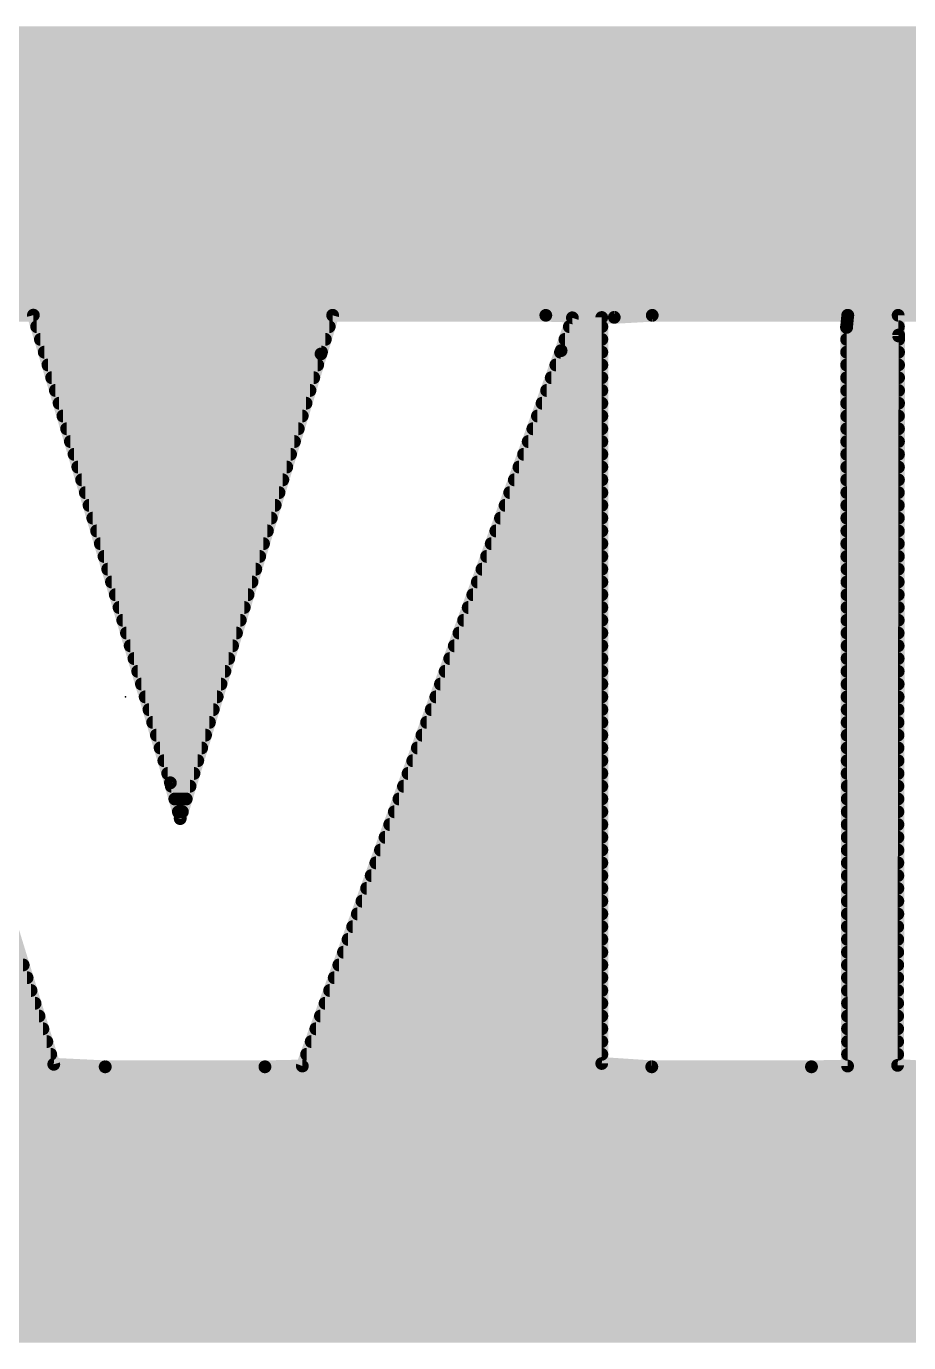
# Model space of a CAD drawing. Extents: x -15.2 to 71.4, y -14.5 to 36.9.
# Drawn here: x 51.971 to 52.849, y 12.058 to 13.367 of the extents above; entities that cross this region are included whole.
import ezdxf

# ---------------------------------------------------------------- set-up
doc = ezdxf.new("R2010")
doc.units = 0
doc.layers.add('21', color=41, linetype='CONTINUOUS')
doc.layers.add('23', color=53, linetype='CONTINUOUS')

msp = doc.modelspace()

# ---------------------------------------------------------------- linework, layer by layer
at = {"layer": '21', "const_width": 0.0127}
for points in [[(50.7112, 13.3604), (53.4193, 13.3604)], [(53.4161, 13.3607), (50.7145, 13.3607)], [(50.5963, 13.3477), (53.5421, 13.3477)], [(50.5422, 13.335), (53.5848, 13.335)], [(50.5024, 13.3223), (53.6275, 13.3223)], [(50.4626, 13.3096), (53.6621, 13.3096)], [(50.4368, 13.2969), (53.6921, 13.2969)], [(50.4134, 13.2842), (53.715, 13.2842)], [(50.39, 13.2715), (53.7378, 13.2715)], [(50.3485, 13.2461), (53.7833, 13.2461)], [(50.3666, 13.2588), (53.7606, 13.2588)], [(50.3313, 13.2334), (53.7987, 13.2334)], [(50.3148, 13.2207), (53.8141, 13.2207)], [(50.2994, 13.208), (53.8295, 13.208)], [(50.284, 13.1953), (53.8449, 13.1953)], [(50.2702, 13.1826), (53.8603, 13.1826)], [(50.2568, 13.1699), (53.8729, 13.1699)], [(50.2435, 13.1572), (53.8844, 13.1572)], [(50.2327, 13.1445), (53.8959, 13.1445)], [(50.2223, 13.1318), (53.9067, 13.1318)], [(50.2118, 13.1191), (53.9172, 13.1191)], [(50.2014, 13.1064), (53.9277, 13.1064)], [(50.1909, 13.0937), (53.9375, 13.0937)], [(50.7524, 13.081), (53.4746, 13.081)], [(51.9335, 13.0796), (51.9784, 13.0797)], [(51.9784, 13.0797), (52.1147, 12.6145)], [(52.2645, 13.0412), (52.2761, 13.0796)], [(52.2761, 13.0796), (52.4882, 13.0796)], [(52.4882, 13.0796), (52.5563, 13.0775)], [(52.5146, 13.0771), (52.5034, 13.0444)], [(52.5439, 13.0774), (52.5146, 13.0771)], [(52.5439, 12.3353), (52.5439, 13.0774)], [(52.5563, 13.0775), (52.5941, 13.0796)], [(52.5941, 13.0796), (52.7886, 13.0796)], [(52.7886, 13.0796), (52.7874, 13.0676)], [(52.8392, 13.059), (52.8387, 13.0796)], [(52.8387, 13.0796), (53.0836, 13.0796)], [(51.9817, 13.0683), (52.2727, 13.0683)], [(52.5116, 13.0683), (52.5439, 13.0683)], [(52.8392, 13.06), (52.7874, 13.0685)], [(52.7874, 13.0685), (52.7884, 12.3327)], [(52.7874, 13.0683), (52.7875, 13.0683)], [(52.7874, 13.0676), (52.8392, 13.059)], [(52.7887, 13.0683), (52.839, 13.0683)], [(51.9854, 13.0556), (52.2688, 13.0556)], [(52.5072, 13.0556), (52.5439, 13.0556)], [(52.7875, 13.0556), (52.8392, 13.0556)], [(52.8382, 12.3334), (52.8392, 13.06)], [(51.9892, 13.0429), (52.265, 13.0429)], [(52.1245, 12.5789), (52.2645, 13.0412)], [(52.5034, 13.0444), (52.246, 12.3328)], [(52.5028, 13.0429), (52.5439, 13.0429)], [(52.7875, 13.0429), (52.8391, 13.0429)], [(51.9929, 13.0302), (52.2612, 13.0302)], [(52.4982, 13.0302), (52.5439, 13.0302)], [(52.7875, 13.0302), (52.8391, 13.0302)], [(51.9966, 13.0175), (52.2573, 13.0175)], [(52.4936, 13.0175), (52.5439, 13.0175)], [(52.7875, 13.0175), (52.8391, 13.0175)], [(52.0003, 13.0048), (52.2535, 13.0048)], [(52.489, 13.0048), (52.5439, 13.0048)], [(52.7875, 13.0048), (52.8391, 13.0048)], [(52.004, 12.9921), (52.2496, 12.9921)], [(52.4845, 12.9921), (52.5439, 12.9921)], [(52.7875, 12.9921), (52.8391, 12.9921)], [(52.0078, 12.9794), (52.2458, 12.9794)], [(52.4799, 12.9794), (52.5439, 12.9794)], [(52.7876, 12.9794), (52.839, 12.9794)], [(52.0115, 12.9667), (52.2419, 12.9667)], [(52.4753, 12.9667), (52.5439, 12.9667)], [(52.7876, 12.9667), (52.839, 12.9667)], [(52.0152, 12.954), (52.2381, 12.954)], [(52.4707, 12.954), (52.5439, 12.954)], [(52.7876, 12.954), (52.839, 12.954)], [(52.0189, 12.9413), (52.2342, 12.9413)], [(52.4661, 12.9413), (52.5439, 12.9413)], [(52.7876, 12.9413), (52.839, 12.9413)], [(52.0226, 12.9286), (52.2304, 12.9286)], [(52.4615, 12.9286), (52.5439, 12.9286)], [(52.7876, 12.9286), (52.839, 12.9286)], [(52.0264, 12.9159), (52.2265, 12.9159)], [(52.4569, 12.9159), (52.5439, 12.9159)], [(52.7876, 12.9159), (52.839, 12.9159)], [(52.0301, 12.9032), (52.2227, 12.9032)], [(52.4523, 12.9032), (52.5439, 12.9032)], [(52.7877, 12.9032), (52.8389, 12.9032)], [(52.0338, 12.8905), (52.2189, 12.8905)], [(52.4477, 12.8905), (52.5439, 12.8905)], [(52.7877, 12.8905), (52.8389, 12.8905)], [(52.0375, 12.8778), (52.215, 12.8778)], [(52.4431, 12.8778), (52.5439, 12.8778)], [(52.7877, 12.8778), (52.8389, 12.8778)], [(52.0413, 12.8651), (52.2112, 12.8651)], [(52.4385, 12.8651), (52.5439, 12.8651)], [(52.7877, 12.8651), (52.8389, 12.8651)], [(52.045, 12.8524), (52.2073, 12.8524)], [(52.4339, 12.8524), (52.5439, 12.8524)], [(52.7877, 12.8524), (52.8389, 12.8524)], [(52.0487, 12.8397), (52.2035, 12.8397)], [(52.0524, 12.827), (52.1996, 12.827)], [(52.4247, 12.827), (52.5439, 12.827)], [(52.4293, 12.8397), (52.5439, 12.8397)], [(52.7877, 12.8397), (52.8389, 12.8397)], [(52.7878, 12.827), (52.8388, 12.827)], [(52.0561, 12.8143), (52.1958, 12.8143)], [(52.4201, 12.8143), (52.5439, 12.8143)], [(52.7878, 12.8143), (52.8388, 12.8143)], [(52.0599, 12.8016), (52.1919, 12.8016)], [(52.4156, 12.8016), (52.5439, 12.8016)], [(52.7878, 12.8016), (52.8388, 12.8016)], [(51.9987, 12.3345), (51.8582, 12.7901)], [(52.0636, 12.7889), (52.1881, 12.7889)], [(52.411, 12.7889), (52.5439, 12.7889)], [(52.7878, 12.7889), (52.8388, 12.7889)], [(52.0673, 12.7762), (52.1842, 12.7762)], [(52.4064, 12.7762), (52.5439, 12.7762)], [(52.7878, 12.7762), (52.8388, 12.7762)], [(52.071, 12.7635), (52.1804, 12.7635)], [(52.4018, 12.7635), (52.5439, 12.7635)], [(52.7879, 12.7635), (52.8387, 12.7635)], [(52.0747, 12.7508), (52.1765, 12.7508)], [(52.3972, 12.7508), (52.5439, 12.7508)], [(52.7879, 12.7508), (52.8387, 12.7508)], [(52.0785, 12.7381), (52.1727, 12.7381)], [(52.3926, 12.7381), (52.5439, 12.7381)], [(52.7879, 12.7381), (52.8387, 12.7381)], [(52.0822, 12.7254), (52.1689, 12.7254)], [(52.388, 12.7254), (52.5439, 12.7254)], [(52.7879, 12.7254), (52.8387, 12.7254)], [(52.0859, 12.7127), (52.165, 12.7127)], [(52.3834, 12.7127), (52.5439, 12.7127)], [(52.7879, 12.7127), (52.8387, 12.7127)], [(52.0896, 12.7), (52.1612, 12.7)], [(52.3788, 12.7), (52.5439, 12.7)], [(52.7879, 12.7), (52.8387, 12.7)], [(52.0934, 12.6873), (52.1573, 12.6873)], [(52.3742, 12.6873), (52.5439, 12.6873)], [(52.788, 12.6873), (52.8386, 12.6873)], [(52.0971, 12.6746), (52.1535, 12.6746)], [(52.3696, 12.6746), (52.5439, 12.6746)], [(52.788, 12.6746), (52.8386, 12.6746)], [(52.1008, 12.6619), (52.1496, 12.6619)], [(52.365, 12.6619), (52.5439, 12.6619)], [(52.788, 12.6619), (52.8386, 12.6619)], [(52.1045, 12.6492), (52.1458, 12.6492)], [(52.3604, 12.6492), (52.5439, 12.6492)], [(52.788, 12.6492), (52.8386, 12.6492)], [(52.1082, 12.6365), (52.1419, 12.6365)], [(52.3558, 12.6365), (52.5439, 12.6365)], [(52.788, 12.6365), (52.8386, 12.6365)], [(52.112, 12.6238), (52.1381, 12.6238)], [(52.3512, 12.6238), (52.5439, 12.6238)], [(52.788, 12.6238), (52.8386, 12.6238)], [(52.1147, 12.6145), (52.1245, 12.5789)], [(52.1156, 12.6111), (52.1342, 12.6111)], [(52.3466, 12.6111), (52.5439, 12.6111)], [(52.7881, 12.6111), (52.8385, 12.6111)], [(52.1191, 12.5984), (52.1304, 12.5984)], [(52.3421, 12.5984), (52.5439, 12.5984)], [(52.7881, 12.5984), (52.8385, 12.5984)], [(52.1226, 12.5857), (52.1266, 12.5857)], [(52.3375, 12.5857), (52.5439, 12.5857)], [(52.7881, 12.5857), (52.8385, 12.5857)], [(52.3329, 12.573), (52.5439, 12.573)], [(52.7881, 12.573), (52.8385, 12.573)], [(52.3283, 12.5603), (52.5439, 12.5603)], [(52.7881, 12.5603), (52.8385, 12.5603)], [(52.3237, 12.5476), (52.5439, 12.5476)], [(52.7881, 12.5476), (52.8385, 12.5476)], [(52.3191, 12.5349), (52.5439, 12.5349)], [(52.7882, 12.5349), (52.8384, 12.5349)], [(52.3145, 12.5222), (52.5439, 12.5222)], [(52.7882, 12.5222), (52.8384, 12.5222)], [(52.3099, 12.5095), (52.5439, 12.5095)], [(52.7882, 12.5095), (52.8384, 12.5095)], [(52.3053, 12.4968), (52.5439, 12.4968)], [(52.7882, 12.4968), (52.8384, 12.4968)], [(52.3007, 12.4841), (52.5439, 12.4841)], [(52.7882, 12.4841), (52.8384, 12.4841)], [(52.2961, 12.4714), (52.5439, 12.4714)], [(52.7882, 12.4714), (52.8383, 12.4714)], [(52.2915, 12.4587), (52.5439, 12.4587)], [(52.7883, 12.4587), (52.8383, 12.4587)], [(52.2869, 12.446), (52.5439, 12.446)], [(52.7883, 12.446), (52.8383, 12.446)], [(51.7448, 12.4333), (51.9682, 12.4333)], [(52.2823, 12.4333), (52.5439, 12.4333)], [(52.7883, 12.4333), (52.8383, 12.4333)], [(51.7369, 12.4079), (51.976, 12.4079)], [(51.7409, 12.4206), (51.9721, 12.4206)], [(52.2731, 12.4079), (52.5439, 12.4079)], [(52.2777, 12.4206), (52.5439, 12.4206)], [(52.7883, 12.4206), (52.8383, 12.4206)], [(52.7883, 12.4079), (52.8383, 12.4079)], [(51.733, 12.3952), (51.98, 12.3952)], [(52.2686, 12.3952), (52.5439, 12.3952)], [(52.7884, 12.3952), (52.8382, 12.3952)], [(51.729, 12.3825), (51.9839, 12.3825)], [(52.264, 12.3825), (52.5439, 12.3825)], [(52.7884, 12.3825), (52.8382, 12.3825)], [(51.725, 12.3698), (51.9878, 12.3698)], [(52.2594, 12.3698), (52.5439, 12.3698)], [(52.7884, 12.3698), (52.8382, 12.3698)], [(51.7211, 12.3571), (51.9917, 12.3571)], [(52.2548, 12.3571), (52.5439, 12.3571)], [(52.7884, 12.3571), (52.8382, 12.3571)], [(51.7171, 12.3444), (51.9956, 12.3444)], [(52.2502, 12.3444), (52.5439, 12.3444)], [(52.7884, 12.3444), (52.8382, 12.3444)], [(51.1588, 12.3317), (53.4646, 12.3317)], [(52.0498, 12.332), (51.9987, 12.3345)], [(52.2087, 12.332), (52.0498, 12.332)], [(52.246, 12.3328), (52.2087, 12.332)], [(52.5936, 12.332), (52.5439, 12.3353)], [(52.7525, 12.332), (52.5936, 12.332)], [(52.7884, 12.3327), (52.7525, 12.332)], [(52.8592, 12.332), (52.8382, 12.3334)], [(51.1588, 12.319), (53.5607, 12.319)], [(51.1589, 12.3063), (53.9173, 12.3063)], [(51.1589, 12.2936), (53.907, 12.2936)], [(51.1589, 12.2809), (53.8967, 12.2809)], [(51.1589, 12.2682), (53.8857, 12.2682)], [(51.159, 12.2555), (53.8727, 12.2555)], [(51.159, 12.2428), (53.8597, 12.2428)], [(51.159, 12.2301), (53.8455, 12.2301)], [(51.159, 12.2174), (53.8295, 12.2174)], [(51.1591, 12.2047), (53.8134, 12.2047)], [(51.1591, 12.192), (53.7974, 12.192)], [(51.1591, 12.1793), (53.7813, 12.1793)], [(51.1592, 12.1666), (53.7637, 12.1666)], [(51.1592, 12.1539), (53.7403, 12.1539)], [(51.1592, 12.1412), (53.7169, 12.1412)], [(51.1592, 12.1285), (53.6935, 12.1285)], [(51.1593, 12.1158), (53.6665, 12.1158)], [(51.1593, 12.1031), (53.6276, 12.1031)], [(51.1593, 12.0904), (53.5888, 12.0904)], [(51.1596, 12.0777), (53.537, 12.0777)], [(51.1602, 12.065), (53.4265, 12.065)], [(51.1603, 12.0639), (53.4181, 12.0641)]]:
    msp.add_lwpolyline(points, dxfattribs=at)
at = {"layer": '21', "const_width": 0.0064}
for points in [[(51.9814, 13.0806, 1), (51.9753, 13.0789)], [(51.9784, 13.0766, 1), (51.9783, 13.0829)], [(52.2791, 13.0787, 1), (52.273, 13.0805)], [(52.2761, 13.0827, 1), (52.2761, 13.0764)], [(52.4883, 13.0827, 1), (52.4881, 13.0764)], [(52.4882, 13.0764, 1), (52.4882, 13.0827)], [(52.5146, 13.0803, 1), (52.5147, 13.0739)], [(52.5176, 13.0761, 1), (52.5116, 13.0781)], [(52.547, 13.0774, 1), (52.5407, 13.0774)], [(52.5439, 13.0742, 1), (52.5438, 13.0805)], [(52.5562, 13.0807, 1), (52.5565, 13.0744)], [(52.5562, 13.0744, 1), (52.5564, 13.0807)], [(52.5941, 13.0827, 1), (52.5941, 13.0764)], [(52.5943, 13.0764, 1), (52.5939, 13.0827)], [(52.7918, 13.0793, 1), (52.7854, 13.0799)], [(52.7886, 13.0764, 1), (52.7886, 13.0827)], [(52.8419, 13.0796, 1), (52.8355, 13.0795)], [(52.8387, 13.0827, 1), (52.8387, 13.0764)], [(51.9817, 13.0715, 1), (51.9817, 13.0651)], [(52.2727, 13.0651, 1), (52.2727, 13.0715)], [(52.5116, 13.0715, 1), (52.5116, 13.0651)], [(52.5439, 13.0651, 1), (52.5439, 13.0715)], [(52.7874, 13.0715, 1), (52.7874, 13.0651)], [(52.7879, 13.0707, 1), (52.7869, 13.0644)], [(52.7842, 13.0679, 1), (52.7906, 13.0672)], [(52.788, 13.0716, 1), (52.7869, 13.0654)], [(52.7906, 13.0685, 1), (52.7843, 13.0685)], [(52.7887, 13.0715, 1), (52.7887, 13.0651)], [(52.7875, 13.0651, 1), (52.7875, 13.0715)], [(52.839, 13.0651, 1), (52.839, 13.0715)], [(51.9854, 13.0588, 1), (51.9854, 13.0524)], [(52.2688, 13.0524, 1), (52.2688, 13.0588)], [(52.5072, 13.0588, 1), (52.5072, 13.0524)], [(52.5439, 13.0524, 1), (52.5439, 13.0588)], [(52.7875, 13.0588, 1), (52.7875, 13.0524)], [(52.8423, 13.06, 1), (52.836, 13.06)], [(52.836, 13.0589, 1), (52.8424, 13.0591)], [(52.8386, 13.0569, 1), (52.8397, 13.0632)], [(52.8387, 13.0559, 1), (52.8397, 13.0621)], [(52.8392, 13.0524, 1), (52.8392, 13.0588)], [(51.9892, 13.0461, 1), (51.9892, 13.0397)], [(52.2615, 13.0421, 1), (52.2675, 13.0403)], [(52.2675, 13.0403, 1), (52.2615, 13.0421)], [(52.265, 13.0397, 1), (52.265, 13.0461)], [(52.5028, 13.0461, 1), (52.5028, 13.0397)], [(52.5004, 13.0455, 1), (52.5064, 13.0434)], [(52.5064, 13.0434, 1), (52.5004, 13.0455)], [(52.5439, 13.0397, 1), (52.5439, 13.0461)], [(52.7875, 13.0461, 1), (52.7875, 13.0397)], [(52.8391, 13.0397, 1), (52.8391, 13.0461)], [(51.9929, 13.0334, 1), (51.9929, 13.027)], [(52.2612, 13.027, 1), (52.2612, 13.0334)], [(52.4982, 13.0334, 1), (52.4982, 13.027)], [(52.5439, 13.027, 1), (52.5439, 13.0334)], [(52.7875, 13.0334, 1), (52.7875, 13.027)], [(52.8391, 13.027, 1), (52.8391, 13.0334)], [(51.9966, 13.0207, 1), (51.9966, 13.0143)], [(52.2573, 13.0143, 1), (52.2573, 13.0207)], [(52.4936, 13.0207, 1), (52.4936, 13.0143)], [(52.5439, 13.0143, 1), (52.5439, 13.0207)], [(52.7875, 13.0207, 1), (52.7875, 13.0143)], [(52.8391, 13.0143, 1), (52.8391, 13.0207)], [(52.0003, 13.008, 1), (52.0003, 13.0016)], [(52.2535, 13.0016, 1), (52.2535, 13.008)], [(52.489, 13.008, 1), (52.489, 13.0016)], [(52.5439, 13.0016, 1), (52.5439, 13.008)], [(52.7875, 13.008, 1), (52.7875, 13.0016)], [(52.8391, 13.0016, 1), (52.8391, 13.008)], [(52.004, 12.9953, 1), (52.004, 12.9889)], [(52.2496, 12.9889, 1), (52.2496, 12.9953)], [(52.4845, 12.9953, 1), (52.4845, 12.9889)], [(52.5439, 12.9889, 1), (52.5439, 12.9953)], [(52.7875, 12.9953, 1), (52.7875, 12.9889)], [(52.8391, 12.9889, 1), (52.8391, 12.9953)], [(52.0078, 12.9826, 1), (52.0078, 12.9762)], [(52.2458, 12.9762, 1), (52.2458, 12.9826)], [(52.4799, 12.9826, 1), (52.4799, 12.9762)], [(52.5439, 12.9762, 1), (52.5439, 12.9826)], [(52.7876, 12.9826, 1), (52.7876, 12.9762)], [(52.839, 12.9762, 1), (52.839, 12.9826)], [(52.0115, 12.9699, 1), (52.0115, 12.9635)], [(52.2419, 12.9635, 1), (52.2419, 12.9699)], [(52.4753, 12.9699, 1), (52.4753, 12.9635)], [(52.5439, 12.9635, 1), (52.5439, 12.9699)], [(52.7876, 12.9699, 1), (52.7876, 12.9635)], [(52.839, 12.9635, 1), (52.839, 12.9699)], [(52.0152, 12.9572, 1), (52.0152, 12.9508)], [(52.2381, 12.9508, 1), (52.2381, 12.9572)], [(52.4707, 12.9572, 1), (52.4707, 12.9508)], [(52.5439, 12.9508, 1), (52.5439, 12.9572)], [(52.7876, 12.9572, 1), (52.7876, 12.9508)], [(52.839, 12.9508, 1), (52.839, 12.9572)], [(52.0189, 12.9445, 1), (52.0189, 12.9381)], [(52.2342, 12.9381, 1), (52.2342, 12.9445)], [(52.4661, 12.9445, 1), (52.4661, 12.9381)], [(52.5439, 12.9381, 1), (52.5439, 12.9445)], [(52.7876, 12.9445, 1), (52.7876, 12.9381)], [(52.839, 12.9381, 1), (52.839, 12.9445)], [(52.0226, 12.9318, 1), (52.0226, 12.9254)], [(52.2304, 12.9254, 1), (52.2304, 12.9318)], [(52.4615, 12.9318, 1), (52.4615, 12.9254)], [(52.5439, 12.9254, 1), (52.5439, 12.9318)], [(52.7876, 12.9318, 1), (52.7876, 12.9254)], [(52.839, 12.9254, 1), (52.839, 12.9318)], [(52.0264, 12.9191, 1), (52.0264, 12.9127)], [(52.2265, 12.9127, 1), (52.2265, 12.9191)], [(52.4569, 12.9191, 1), (52.4569, 12.9127)], [(52.5439, 12.9127, 1), (52.5439, 12.9191)], [(52.7876, 12.9191, 1), (52.7876, 12.9127)], [(52.839, 12.9127, 1), (52.839, 12.9191)], [(52.0301, 12.9064, 1), (52.0301, 12.9)], [(52.2227, 12.9, 1), (52.2227, 12.9064)], [(52.4523, 12.9064, 1), (52.4523, 12.9)], [(52.5439, 12.9, 1), (52.5439, 12.9064)], [(52.7877, 12.9064, 1), (52.7877, 12.9)], [(52.8389, 12.9, 1), (52.8389, 12.9064)], [(52.0338, 12.8937, 1), (52.0338, 12.8873)], [(52.2189, 12.8873, 1), (52.2189, 12.8937)], [(52.4477, 12.8937, 1), (52.4477, 12.8873)], [(52.5439, 12.8873, 1), (52.5439, 12.8937)], [(52.7877, 12.8937, 1), (52.7877, 12.8873)], [(52.8389, 12.8873, 1), (52.8389, 12.8937)], [(52.0375, 12.881, 1), (52.0375, 12.8746)], [(52.215, 12.8746, 1), (52.215, 12.881)], [(52.4431, 12.881, 1), (52.4431, 12.8746)], [(52.5439, 12.8746, 1), (52.5439, 12.881)], [(52.7877, 12.881, 1), (52.7877, 12.8746)], [(52.8389, 12.8746, 1), (52.8389, 12.881)], [(52.0413, 12.8683, 1), (52.0413, 12.8619)], [(52.2112, 12.8619, 1), (52.2112, 12.8683)], [(52.4385, 12.8683, 1), (52.4385, 12.8619)], [(52.5439, 12.8619, 1), (52.5439, 12.8683)], [(52.7877, 12.8683, 1), (52.7877, 12.8619)], [(52.8389, 12.8619, 1), (52.8389, 12.8683)], [(52.045, 12.8556, 1), (52.045, 12.8492)], [(52.2073, 12.8492, 1), (52.2073, 12.8556)], [(52.4339, 12.8556, 1), (52.4339, 12.8492)], [(52.5439, 12.8492, 1), (52.5439, 12.8556)], [(52.7877, 12.8556, 1), (52.7877, 12.8492)], [(52.8389, 12.8492, 1), (52.8389, 12.8556)], [(52.0487, 12.8429, 1), (52.0487, 12.8365)], [(52.0524, 12.8302, 1), (52.0524, 12.8238)], [(52.1996, 12.8238, 1), (52.1996, 12.8302)], [(52.2035, 12.8365, 1), (52.2035, 12.8429)], [(52.4247, 12.8302, 1), (52.4247, 12.8238)], [(52.4293, 12.8429, 1), (52.4293, 12.8365)], [(52.5439, 12.8365, 1), (52.5439, 12.8429)], [(52.5439, 12.8238, 1), (52.5439, 12.8302)], [(52.7877, 12.8429, 1), (52.7877, 12.8365)], [(52.7878, 12.8302, 1), (52.7878, 12.8238)], [(52.8388, 12.8238, 1), (52.8388, 12.8302)], [(52.8389, 12.8365, 1), (52.8389, 12.8429)], [(52.0561, 12.8175, 1), (52.0561, 12.8111)], [(52.1958, 12.8111, 1), (52.1958, 12.8175)], [(52.4201, 12.8175, 1), (52.4201, 12.8111)], [(52.5439, 12.8111, 1), (52.5439, 12.8175)], [(52.7878, 12.8175, 1), (52.7878, 12.8111)], [(52.8388, 12.8111, 1), (52.8388, 12.8175)], [(52.0599, 12.8048, 1), (52.0599, 12.7984)], [(52.1919, 12.7984, 1), (52.1919, 12.8048)], [(52.4156, 12.8048, 1), (52.4156, 12.7984)], [(52.5439, 12.7984, 1), (52.5439, 12.8048)], [(52.7878, 12.8048, 1), (52.7878, 12.7984)], [(52.8388, 12.7984, 1), (52.8388, 12.8048)], [(52.0636, 12.7921, 1), (52.0636, 12.7857)], [(52.1881, 12.7857, 1), (52.1881, 12.7921)], [(52.411, 12.7921, 1), (52.411, 12.7857)], [(52.5439, 12.7857, 1), (52.5439, 12.7921)], [(52.7878, 12.7921, 1), (52.7878, 12.7857)], [(52.8388, 12.7857, 1), (52.8388, 12.7921)], [(52.0673, 12.7794, 1), (52.0673, 12.773)], [(52.1842, 12.773, 1), (52.1842, 12.7794)], [(52.4064, 12.7794, 1), (52.4064, 12.773)], [(52.5439, 12.773, 1), (52.5439, 12.7794)], [(52.7878, 12.7794, 1), (52.7878, 12.773)], [(52.8388, 12.773, 1), (52.8388, 12.7794)], [(52.071, 12.7667, 1), (52.071, 12.7603)], [(52.1804, 12.7603, 1), (52.1804, 12.7667)], [(52.4018, 12.7667, 1), (52.4018, 12.7603)], [(52.5439, 12.7603, 1), (52.5439, 12.7667)], [(52.7879, 12.7667, 1), (52.7879, 12.7603)], [(52.8387, 12.7603, 1), (52.8387, 12.7667)], [(52.0747, 12.754, 1), (52.0747, 12.7476)], [(52.1765, 12.7476, 1), (52.1765, 12.754)], [(52.3972, 12.754, 1), (52.3972, 12.7476)], [(52.5439, 12.7476, 1), (52.5439, 12.754)], [(52.7879, 12.754, 1), (52.7879, 12.7476)], [(52.8387, 12.7476, 1), (52.8387, 12.754)], [(52.0785, 12.7413, 1), (52.0785, 12.7349)], [(52.1727, 12.7349, 1), (52.1727, 12.7413)], [(52.3926, 12.7413, 1), (52.3926, 12.7349)], [(52.5439, 12.7349, 1), (52.5439, 12.7413)], [(52.7879, 12.7413, 1), (52.7879, 12.7349)], [(52.8387, 12.7349, 1), (52.8387, 12.7413)], [(52.0822, 12.7286, 1), (52.0822, 12.7222)], [(52.1689, 12.7222, 1), (52.1689, 12.7286)], [(52.388, 12.7286, 1), (52.388, 12.7222)], [(52.5439, 12.7222, 1), (52.5439, 12.7286)], [(52.7879, 12.7286, 1), (52.7879, 12.7222)], [(52.8387, 12.7222, 1), (52.8387, 12.7286)], [(52.0859, 12.7159, 1), (52.0859, 12.7095)], [(52.165, 12.7095, 1), (52.165, 12.7159)], [(52.3834, 12.7159, 1), (52.3834, 12.7095)], [(52.5439, 12.7095, 1), (52.5439, 12.7159)], [(52.7879, 12.7159, 1), (52.7879, 12.7095)], [(52.8387, 12.7095, 1), (52.8387, 12.7159)], [(52.0896, 12.7032, 1), (52.0896, 12.6968)], [(52.1612, 12.6968, 1), (52.1612, 12.7032)], [(52.3788, 12.7032, 1), (52.3788, 12.6968)], [(52.5439, 12.6968, 1), (52.5439, 12.7032)], [(52.7879, 12.7032, 1), (52.7879, 12.6968)], [(52.8387, 12.6968, 1), (52.8387, 12.7032)], [(52.0934, 12.6905, 1), (52.0934, 12.6841)], [(52.1573, 12.6841, 1), (52.1573, 12.6905)], [(52.3742, 12.6905, 1), (52.3742, 12.6841)], [(52.5439, 12.6841, 1), (52.5439, 12.6905)], [(52.788, 12.6905, 1), (52.788, 12.6841)], [(52.8386, 12.6841, 1), (52.8386, 12.6905)], [(52.0971, 12.6778, 1), (52.0971, 12.6714)], [(52.1535, 12.6714, 1), (52.1535, 12.6778)], [(52.3696, 12.6778, 1), (52.3696, 12.6714)], [(52.5439, 12.6714, 1), (52.5439, 12.6778)], [(52.788, 12.6778, 1), (52.788, 12.6714)], [(52.8386, 12.6714, 1), (52.8386, 12.6778)], [(52.1008, 12.6651, 1), (52.1008, 12.6587)], [(52.1496, 12.6587, 1), (52.1496, 12.6651)], [(52.365, 12.6651, 1), (52.365, 12.6587)], [(52.5439, 12.6587, 1), (52.5439, 12.6651)], [(52.788, 12.6651, 1), (52.788, 12.6587)], [(52.8386, 12.6587, 1), (52.8386, 12.6651)], [(52.1045, 12.6524, 1), (52.1045, 12.646)], [(52.1458, 12.646, 1), (52.1458, 12.6524)], [(52.3604, 12.6524, 1), (52.3604, 12.646)], [(52.5439, 12.646, 1), (52.5439, 12.6524)], [(52.788, 12.6524, 1), (52.788, 12.646)], [(52.8386, 12.646, 1), (52.8386, 12.6524)], [(52.1082, 12.6397, 1), (52.1082, 12.6333)], [(52.1419, 12.6333, 1), (52.1419, 12.6397)], [(52.3558, 12.6397, 1), (52.3558, 12.6333)], [(52.5439, 12.6333, 1), (52.5439, 12.6397)], [(52.788, 12.6397, 1), (52.788, 12.6333)], [(52.8386, 12.6333, 1), (52.8386, 12.6397)], [(52.112, 12.627, 1), (52.112, 12.6206)], [(52.1381, 12.6206, 1), (52.1381, 12.627)], [(52.3512, 12.627, 1), (52.3512, 12.6206)], [(52.5439, 12.6206, 1), (52.5439, 12.627)], [(52.788, 12.627, 1), (52.788, 12.6206)], [(52.8386, 12.6206, 1), (52.8386, 12.627)], [(52.1177, 12.6154, 1), (52.1116, 12.6137)], [(52.1116, 12.6136, 1), (52.1177, 12.6154)], [(52.1156, 12.6143, 1), (52.1156, 12.6079)], [(52.1342, 12.6079, 1), (52.1342, 12.6143)], [(52.3466, 12.6143, 1), (52.3466, 12.6079)], [(52.5439, 12.6079, 1), (52.5439, 12.6143)], [(52.7881, 12.6143, 1), (52.7881, 12.6079)], [(52.8385, 12.6079, 1), (52.8385, 12.6143)], [(52.1191, 12.6016, 1), (52.1191, 12.5952)], [(52.1304, 12.5952, 1), (52.1304, 12.6016)], [(52.3421, 12.6016, 1), (52.3421, 12.5952)], [(52.5439, 12.5952, 1), (52.5439, 12.6016)], [(52.7881, 12.6016, 1), (52.7881, 12.5952)], [(52.8385, 12.5952, 1), (52.8385, 12.6016)], [(52.1226, 12.5889, 1), (52.1226, 12.5825)], [(52.1266, 12.5825, 1), (52.1266, 12.5889)], [(52.3375, 12.5889, 1), (52.3375, 12.5825)], [(52.5439, 12.5825, 1), (52.5439, 12.5889)], [(52.7881, 12.5889, 1), (52.7881, 12.5825)], [(52.8385, 12.5825, 1), (52.8385, 12.5889)], [(52.1214, 12.5798, 1), (52.1275, 12.578)], [(52.1214, 12.578, 1), (52.1275, 12.5797)], [(52.3329, 12.5762, 1), (52.3329, 12.5698)], [(52.5439, 12.5698, 1), (52.5439, 12.5762)], [(52.7881, 12.5762, 1), (52.7881, 12.5698)], [(52.8385, 12.5698, 1), (52.8385, 12.5762)], [(52.3283, 12.5635, 1), (52.3283, 12.5571)], [(52.5439, 12.5571, 1), (52.5439, 12.5635)], [(52.7881, 12.5635, 1), (52.7881, 12.5571)], [(52.8385, 12.5571, 1), (52.8385, 12.5635)], [(52.3237, 12.5508, 1), (52.3237, 12.5444)], [(52.5439, 12.5444, 1), (52.5439, 12.5508)], [(52.7881, 12.5508, 1), (52.7881, 12.5444)], [(52.8385, 12.5444, 1), (52.8385, 12.5508)], [(52.3191, 12.5381, 1), (52.3191, 12.5317)], [(52.5439, 12.5317, 1), (52.5439, 12.5381)], [(52.7882, 12.5381, 1), (52.7882, 12.5317)], [(52.8384, 12.5317, 1), (52.8384, 12.5381)], [(52.3145, 12.5254, 1), (52.3145, 12.519)], [(52.5439, 12.519, 1), (52.5439, 12.5254)], [(52.7882, 12.5254, 1), (52.7882, 12.519)], [(52.8384, 12.519, 1), (52.8384, 12.5254)], [(52.3099, 12.5127, 1), (52.3099, 12.5063)], [(52.5439, 12.5063, 1), (52.5439, 12.5127)], [(52.7882, 12.5127, 1), (52.7882, 12.5063)], [(52.8384, 12.5063, 1), (52.8384, 12.5127)], [(52.3053, 12.5, 1), (52.3053, 12.4936)], [(52.5439, 12.4936, 1), (52.5439, 12.5)], [(52.7882, 12.5, 1), (52.7882, 12.4936)], [(52.8384, 12.4936, 1), (52.8384, 12.5)], [(52.3007, 12.4873, 1), (52.3007, 12.4809)], [(52.5439, 12.4809, 1), (52.5439, 12.4873)], [(52.7882, 12.4873, 1), (52.7882, 12.4809)], [(52.8384, 12.4809, 1), (52.8384, 12.4873)], [(52.2961, 12.4746, 1), (52.2961, 12.4682)], [(52.5439, 12.4682, 1), (52.5439, 12.4746)], [(52.7882, 12.4746, 1), (52.7882, 12.4682)], [(52.8383, 12.4682, 1), (52.8383, 12.4746)], [(52.2915, 12.4619, 1), (52.2915, 12.4555)], [(52.5439, 12.4555, 1), (52.5439, 12.4619)], [(52.7883, 12.4619, 1), (52.7883, 12.4555)], [(52.8383, 12.4555, 1), (52.8383, 12.4619)], [(52.2869, 12.4492, 1), (52.2869, 12.4428)], [(52.5439, 12.4428, 1), (52.5439, 12.4492)], [(52.7883, 12.4492, 1), (52.7883, 12.4428)], [(52.8383, 12.4428, 1), (52.8383, 12.4492)], [(51.9682, 12.4301, 1), (51.9682, 12.4365)], [(52.2823, 12.4365, 1), (52.2823, 12.4301)], [(52.5439, 12.4301, 1), (52.5439, 12.4365)], [(52.7883, 12.4365, 1), (52.7883, 12.4301)], [(52.8383, 12.4301, 1), (52.8383, 12.4365)], [(51.9721, 12.4174, 1), (51.9721, 12.4238)], [(51.976, 12.4047, 1), (51.976, 12.4111)], [(52.2731, 12.4111, 1), (52.2731, 12.4047)], [(52.2777, 12.4238, 1), (52.2777, 12.4174)], [(52.5439, 12.4174, 1), (52.5439, 12.4238)], [(52.5439, 12.4047, 1), (52.5439, 12.4111)], [(52.7883, 12.4238, 1), (52.7883, 12.4174)], [(52.7883, 12.4111, 1), (52.7883, 12.4047)], [(52.8383, 12.4174, 1), (52.8383, 12.4238)], [(52.8383, 12.4047, 1), (52.8383, 12.4111)], [(51.98, 12.392, 1), (51.98, 12.3984)], [(52.2686, 12.3984, 1), (52.2686, 12.392)], [(52.5439, 12.392, 1), (52.5439, 12.3984)], [(52.7884, 12.3984, 1), (52.7884, 12.392)], [(52.8382, 12.392, 1), (52.8382, 12.3984)], [(51.9839, 12.3793, 1), (51.9839, 12.3857)], [(52.264, 12.3857, 1), (52.264, 12.3793)], [(52.5439, 12.3793, 1), (52.5439, 12.3857)], [(52.7884, 12.3857, 1), (52.7884, 12.3793)], [(52.8382, 12.3793, 1), (52.8382, 12.3857)], [(51.9878, 12.3666, 1), (51.9878, 12.373)], [(52.2594, 12.373, 1), (52.2594, 12.3666)], [(52.5439, 12.3666, 1), (52.5439, 12.373)], [(52.7884, 12.373, 1), (52.7884, 12.3666)], [(52.8382, 12.3666, 1), (52.8382, 12.373)], [(51.9917, 12.3539, 1), (51.9917, 12.3603)], [(52.2548, 12.3603, 1), (52.2548, 12.3539)], [(52.5439, 12.3539, 1), (52.5439, 12.3603)], [(52.7884, 12.3603, 1), (52.7884, 12.3539)], [(52.8382, 12.3539, 1), (52.8382, 12.3603)], [(51.9956, 12.3412, 1), (51.9956, 12.3476)], [(52.2502, 12.3476, 1), (52.2502, 12.3412)], [(52.5439, 12.3412, 1), (52.5439, 12.3476)], [(52.7884, 12.3476, 1), (52.7884, 12.3412)], [(52.8382, 12.3412, 1), (52.8382, 12.3476)], [(51.9988, 12.3377, 1), (51.9985, 12.3313)], [(51.9956, 12.3336, 1), (52.0017, 12.3354)], [(52.0498, 12.3352, 1), (52.0498, 12.3288)], [(52.0497, 12.3288, 1), (52.05, 12.3352)], [(52.2087, 12.3352, 1), (52.2088, 12.3288)], [(52.2087, 12.3288, 1), (52.2087, 12.3352)], [(52.243, 12.3339, 1), (52.249, 12.3317)], [(52.246, 12.3296, 1), (52.2459, 12.3359)], [(52.5441, 12.3384, 1), (52.5436, 12.3321)], [(52.5407, 12.3353, 1), (52.547, 12.3353)], [(52.5936, 12.3352, 1), (52.5936, 12.3288)], [(52.5934, 12.3288, 1), (52.5938, 12.3352)], [(52.7524, 12.3352, 1), (52.7526, 12.3288)], [(52.7525, 12.3288, 1), (52.7525, 12.3352)], [(52.7853, 12.3327, 1), (52.7916, 12.3327)], [(52.7885, 12.3296, 1), (52.7884, 12.3359)], [(52.8384, 12.3366, 1), (52.8379, 12.3303)], [(52.835, 12.3334, 1), (52.8413, 12.3334)]]:
    msp.add_lwpolyline(points, format="xyb", dxfattribs=at)
at = {"layer": '23'}
msp.add_point((52.07, 12.7), dxfattribs=at)

doc.saveas('drawing.dxf')
